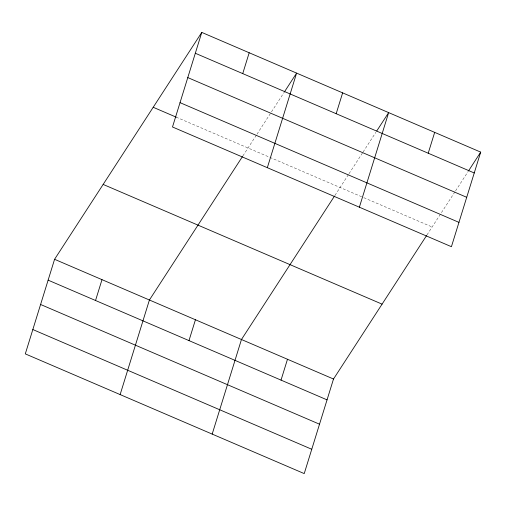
<?xml version="1.0" encoding="UTF-8"?>
<svg xmlns="http://www.w3.org/2000/svg" width="506" height="506" viewBox="0 0 506 506"><rect width="100%" height="100%" fill="white"/><g stroke="black" fill="none" stroke-linecap="round" stroke-linejoin="round"><path stroke-width="0.38" stroke-dasharray="2.53 1.9" d="M242.899 155.899L256.555 134.849M256.978 134.191L271.039 112.515M271.469 111.858L283.822 92.813M334.947 195.405L348.602 174.355M349.026 173.697L362.663 152.679M363.087 152.021L375.869 132.319M426.994 234.91L455.134 191.534M455.558 190.876L468.341 171.173M176.189 117.145L363.093 197.372M363.808 197.675L432.124 226.998"/><path stroke-width="0.76" d="M201.774 32.403L172.495 126.981L451.422 246.7L480.7 152.123L201.774 32.403L54.578 259.3L25.3 353.877L304.226 473.597L333.505 379.019L426.564 235.568M95.539 300.501L101.997 279.654M120.137 394.579L149.415 300.001L242.469 156.556M242.735 73.604L249.186 52.757M188.985 340.608L195.436 319.76M267.332 167.682L296.605 73.111L284.252 92.155M212.185 434.091L241.457 339.513L334.517 196.062M336.174 113.711L342.632 92.864M281.026 380.114L287.484 359.266M359.374 207.194L388.652 112.617L376.723 131.003M428.221 153.217L434.679 132.37M468.771 170.516L480.7 152.123M195.316 53.25L474.248 172.976M187.783 77.582L466.715 197.302M180.028 102.648L458.955 222.368M153.198 107.278L176.189 117.145M103.148 184.424L382.081 304.144M54.578 259.3L333.505 379.019M48.121 280.147L327.053 399.866M40.594 304.479L319.52 424.199M32.833 329.545L311.759 449.265"/></g></svg>
